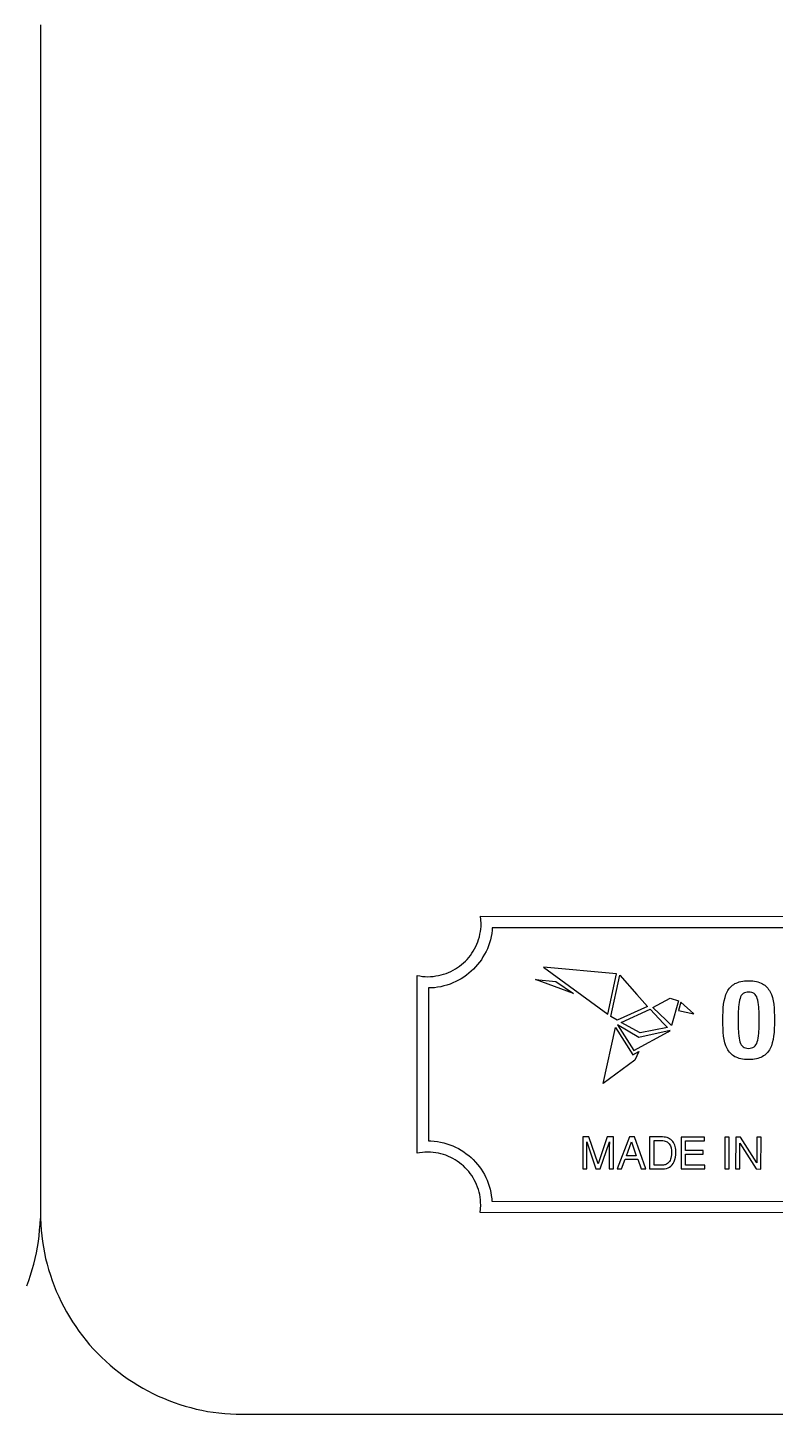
# Model space of a CAD drawing. Extents: x -237 to 237, y -166 to 166.
# Drawn here: x -110.1 to -46.4, y -105.5 to 12.7 of the extents above; entities that cross this region are included whole.
import ezdxf

# ---------------------------------------------------------------- set-up
doc = ezdxf.new("R2010")
doc.units = 0
doc.layers.get('0').update_dxf_attribs({"linetype": 'CONTINUOUS'})

msp = doc.modelspace()

# ---------------------------------------------------------------- linework, layer by layer
for p, q in [((-109.03, 12.98), (-109.03, -88.32)), ((-71.52, -63.04), (-21.12, -63.09)), ((-71.49, -63.35), (-71.52, -63.04)), ((-71.48, -63.66), (-71.49, -63.35)), ((-71.48, -63.9), (-71.48, -63.66)), ((-71.75, -65.22), (-71.68, -65.01)), ((-71.68, -65.01), (-71.62, -64.79)), ((-71.62, -64.79), (-71.57, -64.57)), ((-71.57, -64.57), (-71.53, -64.35)), ((-71.53, -64.35), (-71.5, -64.13)), ((-71.5, -64.13), (-71.48, -63.9)), ((-70.62, -64.77), (-70.68, -65.04)), ((-70.57, -64.5), (-70.62, -64.77)), ((-70.54, -64.22), (-70.57, -64.5)), ((-70.52, -64.01), (-70.54, -64.22)), ((-22.1, -64.05), (-70.52, -64.01)), ((-72.38, -66.37), (-72.25, -66.19)), ((-72.25, -66.19), (-72.14, -66.01)), ((-72.14, -66.01), (-72.03, -65.82)), ((-72.03, -65.82), (-71.93, -65.62)), ((-71.93, -65.62), (-71.84, -65.42)), ((-71.84, -65.42), (-71.75, -65.22)), ((-71.05, -66.05), (-71.18, -66.28)), ((-70.94, -65.8), (-71.05, -66.05)), ((-70.84, -65.55), (-70.94, -65.8)), ((-70.76, -65.3), (-70.84, -65.55)), ((-70.68, -65.04), (-70.76, -65.3)), ((-73.48, -67.41), (-73.3, -67.29)), ((-73.3, -67.29), (-73.13, -67.15)), ((-73.13, -67.15), (-72.97, -67.01)), ((-72.97, -67.01), (-72.81, -66.86)), ((-72.81, -66.86), (-72.66, -66.71)), ((-72.66, -66.71), (-72.51, -66.54)), ((-72.51, -66.54), (-72.38, -66.37)), ((-71.94, -67.36), (-72.12, -67.55)), ((-71.77, -67.16), (-71.94, -67.36)), ((-71.61, -66.95), (-71.77, -67.16)), ((-71.45, -66.74), (-71.61, -66.95)), ((-71.31, -66.51), (-71.45, -66.74)), ((-71.18, -66.28), (-71.31, -66.51)), ((-76.93, -83.24), (-76.91, -68.1)), ((-76.91, -68.1), (-76.69, -68.13)), ((-76.69, -68.13), (-76.47, -68.16)), ((-76.47, -68.16), (-76.24, -68.18)), ((-76.24, -68.18), (-76.01, -68.19)), ((-76.01, -68.19), (-75.78, -68.18)), ((-75.78, -68.18), (-75.55, -68.16)), ((-75.55, -68.16), (-75.32, -68.13)), ((-75.32, -68.13), (-75.1, -68.09)), ((-75.1, -68.09), (-74.88, -68.04)), ((-74.88, -68.04), (-74.67, -67.98)), ((-74.67, -67.98), (-74.45, -67.91)), ((-74.45, -67.91), (-74.25, -67.83)), ((-74.25, -67.83), (-74.05, -67.74)), ((-74.05, -67.74), (-73.85, -67.64)), ((-73.85, -67.64), (-73.66, -67.53)), ((-73.66, -67.53), (-73.48, -67.41)), ((-73.39, -68.49), (-73.63, -68.61)), ((-73.16, -68.36), (-73.39, -68.49)), ((-72.94, -68.22), (-73.16, -68.36)), ((-72.72, -68.06), (-72.94, -68.22)), ((-72.51, -67.9), (-72.72, -68.06)), ((-72.31, -67.73), (-72.51, -67.9)), ((-72.12, -67.55), (-72.31, -67.73)), ((-66.83, -68.44), (-65.1, -68.59)), ((-63.6, -69.61), (-66.83, -68.44)), ((-66.15, -67.39), (-60.66, -71.39)), ((-59.92, -67.94), (-66.15, -67.39)), ((-60.66, -71.39), (-59.92, -67.94)), ((-60.41, -71.57), (-59.65, -68.07)), ((-59.65, -68.07), (-58.19, -69.71)), ((-49.17, -68.57), (-49.01, -68.55)), ((-49.01, -68.55), (-48.84, -68.54)), ((-48.84, -68.54), (-48.66, -68.54)), ((-48.66, -68.54), (-48.48, -68.54)), ((-48.48, -68.54), (-48.32, -68.55)), ((-48.32, -68.55), (-48.16, -68.57)), ((-75.95, -69.15), (-75.96, -82.18)), ((-75.73, -69.15), (-75.95, -69.15)), ((-75.45, -69.13), (-75.73, -69.15)), ((-75.18, -69.09), (-75.45, -69.13)), ((-74.91, -69.04), (-75.18, -69.09)), ((-74.64, -68.98), (-74.91, -69.04)), ((-74.38, -68.91), (-74.64, -68.98)), ((-74.12, -68.82), (-74.38, -68.91)), ((-73.87, -68.72), (-74.12, -68.82)), ((-73.63, -68.61), (-73.87, -68.72)), ((-65.1, -68.59), (-63.6, -69.61)), ((-58.19, -69.71), (-57.3, -70.72)), ((-50.68, -69.97), (-50.6, -69.71)), ((-50.6, -69.71), (-50.5, -69.48)), ((-50.5, -69.48), (-50.44, -69.37)), ((-50.44, -69.37), (-50.37, -69.27)), ((-50.37, -69.27), (-50.3, -69.17)), ((-50.3, -69.17), (-50.22, -69.08)), ((-50.22, -69.08), (-50.13, -69)), ((-50.13, -69), (-50.04, -68.92)), ((-50.04, -68.92), (-49.94, -68.85)), ((-49.94, -68.85), (-49.83, -68.78)), ((-49.83, -68.78), (-49.72, -68.73)), ((-49.72, -68.73), (-49.59, -68.68)), ((-49.59, -68.68), (-49.46, -68.63)), ((-49.46, -68.63), (-49.32, -68.6)), ((-49.32, -68.6), (-49.17, -68.57)), ((-49.21, -69.7), (-49.29, -69.8)), ((-49.13, -69.63), (-49.21, -69.7)), ((-49.03, -69.57), (-49.13, -69.63)), ((-48.92, -69.53), (-49.03, -69.57)), ((-48.8, -69.5), (-48.92, -69.53)), ((-48.66, -69.5), (-48.8, -69.5)), ((-48.53, -69.5), (-48.66, -69.5)), ((-48.4, -69.53), (-48.53, -69.5)), ((-48.3, -69.57), (-48.4, -69.53)), ((-48.2, -69.63), (-48.3, -69.57)), ((-48.11, -69.71), (-48.2, -69.63)), ((-48.16, -68.57), (-48.01, -68.6)), ((-48.04, -69.8), (-48.11, -69.71)), ((-48.01, -68.6), (-47.87, -68.64)), ((-47.87, -68.64), (-47.73, -68.68)), ((-47.73, -68.68), (-47.61, -68.73)), ((-47.61, -68.73), (-47.49, -68.79)), ((-47.49, -68.79), (-47.39, -68.85)), ((-47.39, -68.85), (-47.29, -68.92)), ((-47.29, -68.92), (-47.19, -69)), ((-47.19, -69), (-47.11, -69.08)), ((-47.11, -69.08), (-47.03, -69.17)), ((-47.03, -69.17), (-46.96, -69.27)), ((-46.96, -69.27), (-46.89, -69.37)), ((-46.89, -69.37), (-46.83, -69.48)), ((-46.83, -69.48), (-46.73, -69.72)), ((-46.73, -69.72), (-46.64, -69.97)), ((-57.3, -70.72), (-59.87, -71.89)), ((-56.83, -70.81), (-55.35, -70.02)), ((-55.71, -71.9), (-56.83, -70.81)), ((-55.35, -70.02), (-54.64, -70.25)), ((-54.64, -70.25), (-55.25, -72.36)), ((-54.46, -70.37), (-54.64, -71.08)), ((-53.33, -71.37), (-54.46, -70.37)), ((-50.85, -71.19), (-50.83, -70.85)), ((-50.83, -70.85), (-50.8, -70.54)), ((-50.8, -70.54), (-50.75, -70.24)), ((-50.75, -70.24), (-50.68, -69.97)), ((-49.53, -70.79), (-49.56, -71.3)), ((-49.51, -70.57), (-49.53, -70.79)), ((-49.48, -70.38), (-49.51, -70.57)), ((-49.45, -70.2), (-49.48, -70.38)), ((-49.4, -70.05), (-49.45, -70.2)), ((-49.35, -69.91), (-49.4, -70.05)), ((-49.29, -69.8), (-49.35, -69.91)), ((-47.98, -69.91), (-48.04, -69.8)), ((-47.93, -70.05), (-47.98, -69.91)), ((-47.88, -70.2), (-47.93, -70.05)), ((-47.85, -70.38), (-47.88, -70.2)), ((-47.82, -70.57), (-47.85, -70.38)), ((-47.8, -70.79), (-47.82, -70.57)), ((-47.78, -71.3), (-47.8, -70.79)), ((-46.64, -69.97), (-46.58, -70.25)), ((-46.58, -70.25), (-46.53, -70.54)), ((-46.53, -70.54), (-46.5, -70.86)), ((-46.5, -70.86), (-46.48, -71.19)), ((-59.87, -71.89), (-60.41, -71.57)), ((-59.53, -72.1), (-57.05, -70.95)), ((-57.92, -72.98), (-59.53, -72.1)), ((-57.05, -70.95), (-55.92, -72.17)), ((-55.25, -72.36), (-55.71, -71.9)), ((-54.64, -71.08), (-53.33, -71.37)), ((-50.87, -71.89), (-50.86, -71.53)), ((-50.86, -72.26), (-50.87, -71.89)), ((-50.86, -71.53), (-50.85, -71.19)), ((-49.56, -71.3), (-49.56, -71.9)), ((-49.56, -71.9), (-49.56, -72.5)), ((-47.77, -71.9), (-47.78, -71.3)), ((-47.78, -72.5), (-47.77, -71.9)), ((-46.48, -71.19), (-46.47, -71.54)), ((-46.47, -71.54), (-46.46, -71.9)), ((-46.46, -71.9), (-46.47, -72.26)), ((-61.06, -77.29), (-60.02, -72.52)), ((-60.02, -72.52), (-58.54, -74.86)), ((-58.03, -73.36), (-59.84, -72.29)), ((-59.84, -72.29), (-58.44, -74.47)), ((-58.44, -74.47), (-55.53, -72.88)), ((-55.37, -72.79), (-58.03, -73.36)), ((-55.57, -72.51), (-57.92, -72.98)), ((-55.92, -72.17), (-55.57, -72.51)), ((-55.53, -72.88), (-55.37, -72.79)), ((-50.85, -72.6), (-50.86, -72.26)), ((-50.83, -72.93), (-50.85, -72.6)), ((-50.8, -73.25), (-50.83, -72.93)), ((-50.75, -73.54), (-50.8, -73.25)), ((-49.56, -72.5), (-49.53, -73)), ((-49.53, -73), (-49.51, -73.22)), ((-49.51, -73.22), (-49.48, -73.42)), ((-47.85, -73.42), (-47.82, -73.22)), ((-47.82, -73.22), (-47.8, -73.01)), ((-47.8, -73.01), (-47.78, -72.5)), ((-46.54, -73.25), (-46.58, -73.55)), ((-46.5, -72.94), (-46.54, -73.25)), ((-46.48, -72.61), (-46.5, -72.94)), ((-46.47, -72.26), (-46.48, -72.61)), ((-50.69, -73.82), (-50.75, -73.54)), ((-50.61, -74.08), (-50.69, -73.82)), ((-50.5, -74.31), (-50.61, -74.08)), ((-50.44, -74.42), (-50.5, -74.31)), ((-50.38, -74.52), (-50.44, -74.42)), ((-49.48, -73.42), (-49.45, -73.59)), ((-49.45, -73.59), (-49.41, -73.75)), ((-49.41, -73.75), (-49.35, -73.88)), ((-49.35, -73.88), (-49.29, -73.99)), ((-49.29, -73.99), (-49.22, -74.09)), ((-49.22, -74.09), (-49.13, -74.17)), ((-49.13, -74.17), (-49.04, -74.22)), ((-49.04, -74.22), (-48.93, -74.26)), ((-48.93, -74.26), (-48.81, -74.29)), ((-48.81, -74.29), (-48.67, -74.3)), ((-48.67, -74.3), (-48.53, -74.29)), ((-48.53, -74.29), (-48.41, -74.26)), ((-48.41, -74.26), (-48.3, -74.22)), ((-48.3, -74.22), (-48.2, -74.17)), ((-48.2, -74.17), (-48.12, -74.09)), ((-48.12, -74.09), (-48.05, -74)), ((-48.05, -74), (-47.98, -73.88)), ((-47.98, -73.88), (-47.93, -73.75)), ((-47.93, -73.75), (-47.89, -73.6)), ((-47.89, -73.6), (-47.85, -73.42)), ((-46.89, -74.42), (-46.96, -74.53)), ((-46.83, -74.32), (-46.89, -74.42)), ((-46.73, -74.08), (-46.83, -74.32)), ((-46.65, -73.83), (-46.73, -74.08)), ((-46.58, -73.55), (-46.65, -73.83)), ((-58.38, -75.31), (-61.06, -77.29)), ((-58.54, -74.86), (-58.04, -74.57)), ((-58.04, -74.57), (-58.38, -75.31)), ((-50.3, -74.62), (-50.38, -74.52)), ((-50.22, -74.71), (-50.3, -74.62)), ((-50.14, -74.79), (-50.22, -74.71)), ((-50.05, -74.87), (-50.14, -74.79)), ((-49.95, -74.94), (-50.05, -74.87)), ((-49.84, -75.01), (-49.95, -74.94)), ((-49.72, -75.06), (-49.84, -75.01)), ((-49.6, -75.11), (-49.72, -75.06)), ((-49.47, -75.16), (-49.6, -75.11)), ((-49.33, -75.19), (-49.47, -75.16)), ((-49.18, -75.22), (-49.33, -75.19)), ((-49.02, -75.24), (-49.18, -75.22)), ((-48.85, -75.25), (-49.02, -75.24)), ((-48.67, -75.26), (-48.85, -75.25)), ((-48.49, -75.25), (-48.67, -75.26)), ((-48.32, -75.24), (-48.49, -75.25)), ((-48.16, -75.22), (-48.32, -75.24)), ((-48.01, -75.19), (-48.16, -75.22)), ((-47.87, -75.16), (-48.01, -75.19)), ((-47.74, -75.12), (-47.87, -75.16)), ((-47.62, -75.07), (-47.74, -75.12)), ((-47.5, -75.01), (-47.62, -75.07)), ((-47.39, -74.95), (-47.5, -75.01)), ((-47.29, -74.87), (-47.39, -74.95)), ((-47.2, -74.8), (-47.29, -74.87)), ((-47.11, -74.71), (-47.2, -74.8)), ((-47.03, -74.62), (-47.11, -74.71)), ((-46.96, -74.53), (-47.03, -74.62)), ((-75.96, -82.18), (-75.75, -82.19)), ((-75.75, -82.19), (-75.47, -82.21)), ((-75.47, -82.21), (-75.19, -82.24)), ((-75.19, -82.24), (-74.92, -82.29)), ((-74.92, -82.29), (-74.65, -82.35)), ((-74.65, -82.35), (-74.39, -82.43)), ((-74.39, -82.43), (-74.14, -82.52)), ((-74.14, -82.52), (-73.89, -82.61)), ((-73.89, -82.61), (-73.64, -82.73)), ((-73.64, -82.73), (-73.41, -82.85)), ((-62.8, -81.85), (-62.81, -84.57)), ((-62.28, -81.85), (-62.8, -81.85)), ((-62.46, -82.36), (-62.46, -82.28)), ((-62.46, -82.28), (-61.68, -84.57)), ((-62.45, -82.96), (-62.46, -82.36)), ((-61.5, -84.15), (-62.28, -81.85)), ((-60.72, -81.85), (-61.5, -84.15)), ((-61.33, -84.57), (-60.54, -82.28)), ((-60.2, -81.85), (-60.72, -81.85)), ((-60.54, -82.28), (-60.55, -82.69)), ((-60.55, -82.69), (-60.55, -82.97)), ((-60.2, -84.57), (-60.2, -81.85)), ((-58.83, -81.85), (-59.87, -84.57)), ((-59.08, -83.46), (-58.64, -82.26)), ((-58.41, -81.85), (-58.83, -81.85)), ((-58.64, -82.26), (-58.24, -83.46)), ((-57.43, -84.58), (-58.41, -81.85)), ((-57.11, -81.85), (-57.11, -84.58)), ((-56, -81.85), (-57.11, -81.85)), ((-56.73, -84.26), (-56.73, -82.17)), ((-56.73, -82.17), (-56.08, -82.17)), ((-56.08, -82.17), (-55.97, -82.17)), ((-55.86, -81.86), (-56, -81.85)), ((-55.97, -82.17), (-55.87, -82.19)), ((-55.87, -82.19), (-55.78, -82.21)), ((-55.74, -81.88), (-55.86, -81.86)), ((-55.78, -82.21), (-55.7, -82.24)), ((-55.61, -81.91), (-55.74, -81.88)), ((-55.7, -82.24), (-55.62, -82.28)), ((-55.62, -82.28), (-55.55, -82.33)), ((-55.5, -81.95), (-55.61, -81.91)), ((-55.55, -82.33), (-55.49, -82.39)), ((-55.4, -82.01), (-55.5, -81.95)), ((-55.49, -82.39), (-55.43, -82.45)), ((-55.43, -82.45), (-55.39, -82.52)), ((-55.3, -82.08), (-55.4, -82.01)), ((-55.39, -82.52), (-55.34, -82.6)), ((-55.34, -82.6), (-55.31, -82.69)), ((-55.31, -82.69), (-55.28, -82.79)), ((-55.21, -82.16), (-55.3, -82.08)), ((-55.13, -82.25), (-55.21, -82.16)), ((-55.06, -82.34), (-55.13, -82.25)), ((-55.01, -82.44), (-55.06, -82.34)), ((-54.96, -82.55), (-55.01, -82.44)), ((-54.92, -82.66), (-54.96, -82.55)), ((-54.89, -82.78), (-54.92, -82.66)), ((-52.43, -81.86), (-54.42, -81.86)), ((-54.42, -81.86), (-54.42, -84.58)), ((-54.06, -82.19), (-52.43, -82.19)), ((-54.06, -83.01), (-54.06, -82.19)), ((-52.43, -82.19), (-52.43, -81.86)), ((-50.33, -81.86), (-50.69, -81.86)), ((-50.69, -81.86), (-50.69, -84.58)), ((-50.33, -84.58), (-50.33, -81.86)), ((-49.77, -81.86), (-49.78, -84.58)), ((-49.35, -81.86), (-49.77, -81.86)), ((-49.43, -84.58), (-49.43, -82.38)), ((-49.43, -82.38), (-48.03, -84.58)), ((-47.97, -84.07), (-49.35, -81.86)), ((-47.61, -81.86), (-47.97, -81.86)), ((-47.97, -81.86), (-47.97, -84.07)), ((-47.62, -84.59), (-47.61, -81.86)), ((-76.71, -83.2), (-76.93, -83.24)), ((-76.48, -83.17), (-76.71, -83.2)), ((-76.26, -83.15), (-76.48, -83.17)), ((-76.03, -83.15), (-76.26, -83.15)), ((-75.79, -83.15), (-76.03, -83.15)), ((-75.56, -83.17), (-75.79, -83.15)), ((-75.34, -83.2), (-75.56, -83.17)), ((-75.11, -83.24), (-75.34, -83.2)), ((-74.9, -83.29), (-75.11, -83.24)), ((-74.68, -83.35), (-74.9, -83.29)), ((-74.47, -83.42), (-74.68, -83.35)), ((-74.26, -83.51), (-74.47, -83.42)), ((-74.06, -83.6), (-74.26, -83.51)), ((-73.87, -83.7), (-74.06, -83.6)), ((-73.68, -83.81), (-73.87, -83.7)), ((-73.5, -83.92), (-73.68, -83.81)), ((-73.32, -84.05), (-73.5, -83.92)), ((-73.41, -82.85), (-73.18, -82.98)), ((-73.18, -82.98), (-72.95, -83.12)), ((-72.95, -83.12), (-72.74, -83.28)), ((-72.74, -83.28), (-72.53, -83.44)), ((-72.53, -83.44), (-72.33, -83.61)), ((-72.33, -83.61), (-72.14, -83.79)), ((-72.14, -83.79), (-71.96, -83.99)), ((-62.45, -84.57), (-62.45, -82.96)), ((-60.55, -82.97), (-60.55, -84.57)), ((-59.49, -84.57), (-59.19, -83.76)), ((-59.19, -83.76), (-58.11, -83.76)), ((-58.24, -83.46), (-59.08, -83.46)), ((-58.11, -83.76), (-57.84, -84.58)), ((-55.37, -83.86), (-55.42, -83.94)), ((-55.33, -83.76), (-55.37, -83.86)), ((-55.29, -83.65), (-55.33, -83.76)), ((-55.26, -83.52), (-55.29, -83.65)), ((-55.28, -82.79), (-55.24, -83)), ((-55.24, -83.38), (-55.26, -83.52)), ((-55.24, -83), (-55.23, -83.24)), ((-55.23, -83.24), (-55.24, -83.38)), ((-55.02, -83.96), (-54.95, -83.78)), ((-54.95, -83.78), (-54.9, -83.59)), ((-54.9, -83.59), (-54.87, -83.38)), ((-54.87, -82.91), (-54.89, -82.78)), ((-54.86, -83.04), (-54.87, -82.91)), ((-54.87, -83.38), (-54.86, -83.17)), ((-54.86, -83.17), (-54.86, -83.04)), ((-52.55, -83.02), (-54.06, -83.01)), ((-54.06, -83.33), (-52.55, -83.33)), ((-54.06, -84.26), (-54.06, -83.33)), ((-52.55, -83.33), (-52.55, -83.02)), ((-73.15, -84.19), (-73.32, -84.05)), ((-72.98, -84.33), (-73.15, -84.19)), ((-72.83, -84.48), (-72.98, -84.33)), ((-72.68, -84.64), (-72.83, -84.48)), ((-72.53, -84.8), (-72.68, -84.64)), ((-72.4, -84.97), (-72.53, -84.8)), ((-72.27, -85.15), (-72.4, -84.97)), ((-71.96, -83.99), (-71.79, -84.19)), ((-71.79, -84.19), (-71.62, -84.39)), ((-71.62, -84.39), (-71.47, -84.61)), ((-71.47, -84.61), (-71.33, -84.83)), ((-71.33, -84.83), (-71.19, -85.06)), ((-71.19, -85.06), (-71.07, -85.3)), ((-62.81, -84.57), (-62.45, -84.57)), ((-61.68, -84.57), (-61.33, -84.57)), ((-60.55, -84.57), (-60.2, -84.57)), ((-59.87, -84.57), (-59.49, -84.57)), ((-57.84, -84.58), (-57.43, -84.58)), ((-57.11, -84.58), (-56, -84.58)), ((-56.08, -84.26), (-56.73, -84.26)), ((-55.91, -84.25), (-56.08, -84.26)), ((-56, -84.58), (-55.84, -84.57)), ((-55.84, -84.24), (-55.91, -84.25)), ((-55.77, -84.22), (-55.84, -84.24)), ((-55.84, -84.57), (-55.68, -84.54)), ((-55.67, -84.18), (-55.77, -84.22)), ((-55.68, -84.54), (-55.54, -84.49)), ((-55.58, -84.12), (-55.67, -84.18)), ((-55.49, -84.04), (-55.58, -84.12)), ((-55.54, -84.49), (-55.41, -84.42)), ((-55.42, -83.94), (-55.49, -84.04)), ((-55.41, -84.42), (-55.3, -84.34)), ((-55.3, -84.34), (-55.19, -84.23)), ((-55.19, -84.23), (-55.1, -84.11)), ((-55.1, -84.11), (-55.02, -83.96)), ((-54.42, -84.58), (-52.4, -84.58)), ((-52.4, -84.26), (-54.06, -84.26)), ((-52.4, -84.58), (-52.4, -84.26)), ((-50.69, -84.58), (-50.33, -84.58)), ((-49.78, -84.58), (-49.43, -84.58)), ((-48.03, -84.58), (-47.62, -84.59)), ((-72.15, -85.33), (-72.27, -85.15)), ((-72.05, -85.52), (-72.15, -85.33)), ((-71.95, -85.72), (-72.05, -85.52)), ((-71.86, -85.92), (-71.95, -85.72)), ((-71.77, -86.13), (-71.86, -85.92)), ((-71.7, -86.34), (-71.77, -86.13)), ((-71.07, -85.3), (-70.96, -85.54)), ((-70.96, -85.54), (-70.87, -85.79)), ((-70.87, -85.79), (-70.78, -86.05)), ((-70.78, -86.05), (-70.7, -86.31)), ((-71.64, -86.55), (-71.7, -86.34)), ((-71.59, -86.77), (-71.64, -86.55)), ((-71.55, -86.99), (-71.59, -86.77)), ((-71.52, -87.22), (-71.55, -86.99)), ((-71.51, -87.45), (-71.52, -87.22)), ((-71.5, -87.68), (-71.51, -87.45)), ((-70.7, -86.31), (-70.64, -86.58)), ((-70.64, -86.58), (-70.6, -86.85)), ((-70.6, -86.85), (-70.56, -87.12)), ((-70.56, -87.12), (-70.55, -87.33)), ((-70.55, -87.33), (-22.34, -87.38)), ((-109.03, -88.32), (-109.03, -88.81)), ((-71.54, -88.3), (-71.51, -87.99)), ((-21.17, -88.35), (-71.54, -88.3)), ((-71.51, -87.99), (-71.5, -87.68)), ((-109.14, -90.28), (-109.1, -89.79)), ((-109.1, -89.79), (-109.06, -89.3)), ((-109.06, -89.3), (-109.03, -88.81)), ((-109.03, -88.81), (-109, -89.3)), ((-109, -89.3), (-108.97, -89.79)), ((-108.97, -89.79), (-108.92, -90.28)), ((-109.28, -91.25), (-109.21, -90.77)), ((-109.21, -90.77), (-109.14, -90.28)), ((-108.92, -90.28), (-108.86, -90.77)), ((-108.86, -90.77), (-108.78, -91.25)), ((-109.48, -92.21), (-109.37, -91.73)), ((-109.37, -91.73), (-109.28, -91.25)), ((-108.78, -91.25), (-108.69, -91.73)), ((-108.69, -91.73), (-108.59, -92.21)), ((-109.87, -93.63), (-109.73, -93.16)), ((-109.73, -93.16), (-109.6, -92.69)), ((-109.6, -92.69), (-109.48, -92.21)), ((-108.59, -92.21), (-108.47, -92.69)), ((-108.47, -92.69), (-108.34, -93.16)), ((-108.34, -93.16), (-108.19, -93.63)), ((-110.2, -94.56), (-110.03, -94.1)), ((-110.03, -94.1), (-109.87, -93.63)), ((-108.19, -93.63), (-108.03, -94.1)), ((-108.03, -94.1), (-107.86, -94.56)), ((-107.86, -94.56), (-107.68, -95.01)), ((-107.68, -95.01), (-107.48, -95.46)), ((-107.48, -95.46), (-107.27, -95.9)), ((-107.27, -95.9), (-107.05, -96.34)), ((-107.05, -96.34), (-106.81, -96.77)), ((-106.81, -96.77), (-106.56, -97.19)), ((-106.56, -97.19), (-106.31, -97.61)), ((-106.31, -97.61), (-106.03, -98.02)), ((-106.03, -98.02), (-105.75, -98.42)), ((-105.75, -98.42), (-105.46, -98.81)), ((-105.46, -98.81), (-105.15, -99.2)), ((-105.15, -99.2), (-104.84, -99.57)), ((-104.84, -99.57), (-104.51, -99.94)), ((-104.51, -99.94), (-104.17, -100.29)), ((-104.17, -100.29), (-103.83, -100.64)), ((-103.83, -100.64), (-103.47, -100.98)), ((-103.47, -100.98), (-103.1, -101.3)), ((-103.1, -101.3), (-102.73, -101.62)), ((-102.73, -101.62), (-102.35, -101.92)), ((-102.35, -101.92), (-101.95, -102.22)), ((-101.95, -102.22), (-101.55, -102.5)), ((-101.55, -102.5), (-101.14, -102.77)), ((-101.14, -102.77), (-100.73, -103.03)), ((-100.73, -103.03), (-100.3, -103.28)), ((-100.3, -103.28), (-99.87, -103.51)), ((-99.87, -103.51), (-99.44, -103.74)), ((-99.44, -103.74), (-98.99, -103.95)), ((-98.99, -103.95), (-98.54, -104.14)), ((-98.54, -104.14), (-98.09, -104.33)), ((-98.09, -104.33), (-97.63, -104.5)), ((-97.63, -104.5), (-97.16, -104.66)), ((-97.16, -104.66), (-96.7, -104.8)), ((-96.7, -104.8), (-96.22, -104.93)), ((-96.22, -104.93), (-95.75, -105.05)), ((-95.75, -105.05), (-95.27, -105.16)), ((-95.27, -105.16), (-94.79, -105.25)), ((-94.79, -105.25), (-94.3, -105.32)), ((-94.3, -105.32), (-93.82, -105.39)), ((-93.82, -105.39), (-93.33, -105.44)), ((-93.33, -105.44), (-92.84, -105.47)), ((-92.84, -105.47), (-92.35, -105.49)), ((-92.35, -105.49), (-91.86, -105.5)), ((-91.86, -105.5), (-0.86, -105.5))]:
    msp.add_line(p, q)

doc.saveas('drawing.dxf')
